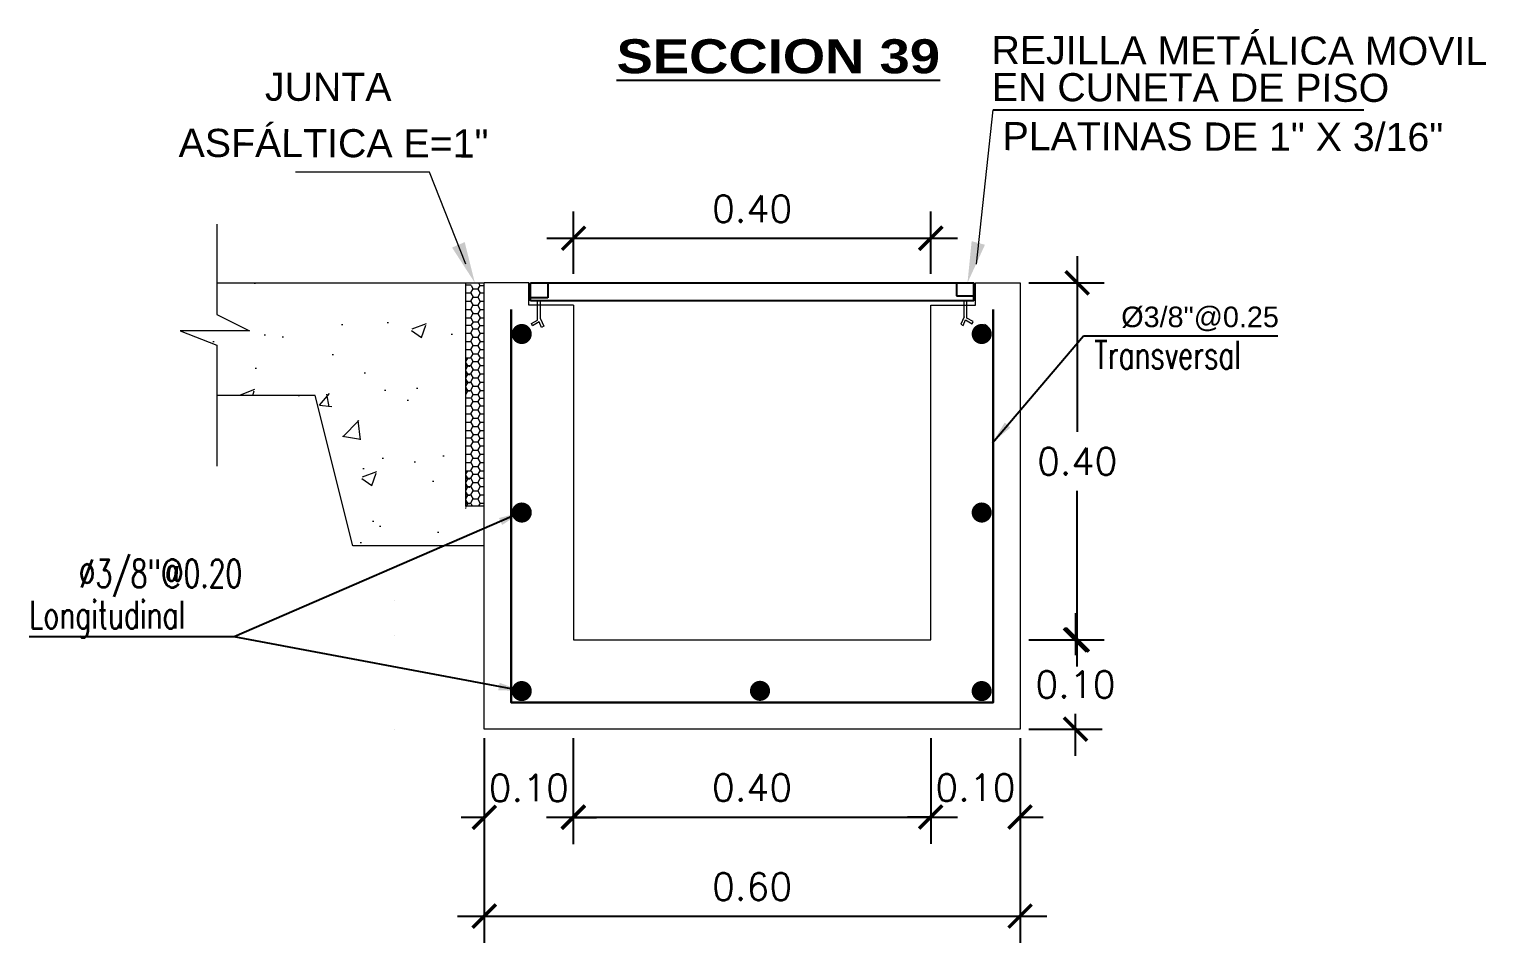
# Model space of a CAD drawing. Header units: millimetres. Extents: x 2085 to 2236, y 1365 to 1444.
# Drawn here: x 2226.162 to 2227.793, y 1427.939 to 1428.963 of the extents above; entities that cross this region are included whole.
import ezdxf

# ---------------------------------------------------------------- set-up
doc = ezdxf.new("R2010")
doc.units = ezdxf.units.MM
doc.linetypes.add('ACAD_ISO02W100', pattern=[15, 12, -3])
doc.linetypes.add('DASHED2', pattern=[0.375, 0.25, -0.125])
for name, color, linetype, lineweight in [('0.2', 32, 'ACAD_ISO02W100', 0), ('cotas', 1, 'Continuous', 15), ('linea fina 01', 189, 'Continuous', 0), ('PROYECCIONES-INT', 1, 'DASHED2', 5), ('TEXTO', 255, 'Continuous', 5)]:
    doc.layers.add(name, color=color, linetype=linetype, lineweight=lineweight)
for name, color, linetype in [('ELEVACION-02', 2, 'Continuous'), ('ELEVACION-03', 3, 'Continuous'), ('TEX', 3, 'Continuous')]:
    doc.layers.add(name, color=color, linetype=linetype)
doc.styles.add('COTAS', font='arial.ttf')
doc.styles.add('MtXpl_Arial_Black', font='')
doc.styles.add('ROMANS', font='romans.shx', dxfattribs={"width": 0.7})
doc.styles.add('ROMANS-DIM', font='romans.shx')
doc.styles.add('VANO', font='swissl.ttf', dxfattribs={"height": 0.2})
doc.styles.get('MtXpl_Arial_Black').set_extended_font_data('Arial Black')
doc.dimstyles.new('1-25V', dxfattribs={"dimscale": 0.2, "dimtxt": 0.18, "dimasz": 0.13, "dimexe": 0.18, "dimexo": 0.15, "dimgap": 0.1, "dimtad": 0, "dimtih": 1, "dimtoh": 1, "dimzin": 0, "dimdsep": 46, "dimtxsty": 'COTAS', "dimcen": 0.09, "dimadec": 0, "dimazin": 0, "dimtfac": 1, "dimtmove": 2, "dimatfit": 3, "dimfxl": 1, "dimtolj": 1, "dimtzin": 0, "dimarcsym": 0})
doc.dimstyles.new('20_METRIC  ARCHITECTURAL', dxfattribs={"dimscale": 0.2, "dimtxt": 0.03, "dimasz": 0.13, "dimexe": 0.15, "dimexo": 0.05, "dimgap": 0.09, "dimtad": 1, "dimtih": 1, "dimtoh": 1, "dimzin": 0, "dimdsep": 46, "dimtxsty": 'ROMANS-DIM', "dimblk": 'ARCHTICK', "dimcen": 2, "dimdle": 0.15, "dimclrd": 9, "dimclre": 9, "dimadec": 0, "dimazin": 0, "dimtfac": 1, "dimtix": 1, "dimtofl": 0, "dimtmove": 0, "dimatfit": 3, "dimfxl": 1, "dimfrac": 2, "dimtolj": 1, "dimtzin": 0, "dimarcsym": 0})

# ---------------------------------------------------------------- blocks, each defined once
blk = doc.blocks.new('TEXTO 2')
at = {"color": 172}
blk.add_line((0.0287838205695152, 0.1938861408981864), (0.4438699121917651, 0.1938861408981864), dxfattribs=at)
at = {"layer": 'linea fina 01', "ltscale": 0.1}
blk.add_line((0.0100357992129006, 0.0209258095888174), (0.0287838205695152, 0.1938861408981864), dxfattribs=at)
blk.add_solid([(0.0195963540266265, 0.042733964939538), (0, 0), (0.0046774273420912, 0.0467795951676817)], dxfattribs=at)
at = {"layer": '0.2', "color": 251, "true_color": 0x636466, "style": 'VANO'}
for s, height, oblique, p in [('REJILLA METÁLICA MOVIL', 0.0315000000000068, 359.9999999999987, (0.0269306113187824, 0.245234887455851, 3120.62335572888)), ('EN CUNETA DE PISO', 0.0314999999999926, 359.9999999999988, (0.0272835928481072, 0.2037045639008284, 3120.62335572888)), ('PLATINAS DE 1" X 3/16"', 0.0315000000000068, 359.9999999999987, (0.0392951703186739, 0.1487344107523114, -5186.962977339905))]:
    blk.add_text(s, height=height, rotation=359.8799999999986, dxfattribs=dict(at, oblique=oblique)).set_placement(p)
blk = doc.blocks.new('_ArchTick')
at = {"color": 0, "linetype": 'ByBlock', "const_width": 0.15}
blk.add_lwpolyline([(-0.5, -0.5), (0.5, 0.5)], dxfattribs=at)
blk = doc.blocks.new('*D900')
at = {"color": 9, "lineweight": -2, "transparency": 16777216}
for p, q in [((2226.771677793349, 1428.688277040859), (2226.771677793349, 1428.758332837139)), ((2227.171677657457, 1428.688277038996), (2227.171677657457, 1428.758332837139)), ((2226.741677793349, 1428.728332837139), (2227.201677657458, 1428.728332837139))]:
    blk.add_line(p, q, dxfattribs=at)
at = {"layer": 'Defpoints', "color": 0, "transparency": 16777216}
for p in [(2227.171677657457, 1428.728332837139), (2226.771677793349, 1428.678277040859), (2227.171677657457, 1428.678277038996)]:
    blk.add_point(p, dxfattribs=at)
at = {"color": 9, "lineweight": -2, "transparency": 16777216, "xscale": 0.026, "yscale": 0.026, "zscale": 0.026, "rotation": 180}
blk.add_blockref('_ArchTick', (2226.771677793349, 1428.728332837139), dxfattribs=at)
at = {"color": 9, "lineweight": -2, "transparency": 16777216, "xscale": 0.026, "yscale": 0.026, "zscale": 0.026}
blk.add_blockref('_ArchTick', (2227.171677657457, 1428.728332837139), dxfattribs=at)
at = {"color": 0, "lineweight": 0, "transparency": 16777216, "insert": (2226.971677725404, 1428.761332837139), "char_height": 0.03, "attachment_point": 5, "style": 'ROMANS-DIM'}
blk.add_mtext('\\A1;0.40', dxfattribs=at)
blk = doc.blocks.new('rejilla de metal')
at = {"layer": 'ELEVACION-02', "color": 1}
for p, q in [((-0.2483340054168366, 0), (-0.2483340054168366, 0.0199046693742275)), ((0.2483340053586289, 0.0053772088140249), (0.2483340053586289, 0.0199046693742275))]:
    blk.add_line(p, q, dxfattribs=at)
at = {"layer": 'ELEVACION-03', "color": 1}
for p, q in [((-0.2483340054168366, 0.0199046693742275), (0.2483340053586289, 0.0199046675115824)), ((-0.2289253172348253, 0.0199046693742275), (-0.2289253172348253, 0.0031007956713438)), ((0.2289253170602024, 0.0199046693742275), (0.2289253170602024, 0.0053772088140249)), ((-0.2289253172348253, 0.0031007956713438), (-0.2483340054168366, 0.0031007956713438)), ((0.2483340054168366, 0), (-0.2483340054168366, 0)), ((0.2289253170602024, 0.0053772088140249), (0.2483340052422136, 0.0053772088140249)), ((0.2483340054168366, 0), (0.2483340054168366, 0.0053772088140249))]:
    blk.add_line(p, q, dxfattribs=at)
at = {"layer": 'PROYECCIONES-INT', "ltscale": 0.3}
for p, q in [((-0.2402679325896315, -0.0218845326453447), (-0.2402679325896315, 0)), ((-0.2402679325896315, -0.0218845326453447), (-0.2402679325896315, 0)), ((-0.2371671129949391, -0.0203853230923414), (-0.2371671129949391, 0)), ((-0.2371671129949391, -0.0203853230923414), (-0.2371671129949391, 0)), ((0.2373829224379733, -0.0181089099496603), (0.2373829224379733, 0)), ((0.2373829224379733, -0.0181089099496603), (0.2373829224379733, 0)), ((0.2404837419162504, -0.0196081195026636), (0.2404837419162504, 0))]:
    blk.add_line(p, q, dxfattribs=at)
at = {"layer": 'PROYECCIONES-INT'}
for p, q in [((-0.2472569122328423, -0.0256648454815149), (-0.2402679325896315, -0.0218845326453447)), ((-0.2472569122328423, -0.0256648454815149), (-0.2402679325896315, -0.0218845326453447)), ((-0.2461303246673196, -0.0282514002174139), (-0.2472569122328423, -0.0256648454815149)), ((-0.2461303246673196, -0.0282514002174139), (-0.2472569122328423, -0.0256648454815149)), ((-0.2386417706729844, -0.0237415432929993), (-0.2461303246673196, -0.0282514002174139)), ((-0.2386417706729844, -0.0237415432929993), (-0.2461303246673196, -0.0282514002174139)), ((-0.2359909634687938, -0.0301083792001009), (-0.2386417706729844, -0.0237415432929993)), ((-0.2359909634687938, -0.0301083792001009), (-0.2386417706729844, -0.0237415432929993)), ((-0.2371671129949391, -0.0203853230923414), (-0.2334064100286923, -0.0286493189632893)), ((-0.2334064100286923, -0.0286493189632893), (-0.2359909634687938, -0.0301083792001009)), ((-0.2334064100286923, -0.0286493189632893), (-0.2359909634687938, -0.0301083792001009)), ((0.2373829224379733, -0.0181089099496603), (0.2336222193553112, -0.0263729058206082)), ((0.2336222193553112, -0.0263729058206082), (0.236206772911828, -0.0278319660574198)), ((0.236206772911828, -0.0278319660574198), (0.2388575799996033, -0.0214651320129633)), ((0.2388575799996033, -0.0214651320129633), (0.2463461341103539, -0.0259749870747328)), ((0.2474727215594612, -0.0233884323388338), (0.2404837419162504, -0.0196081195026636)), ((0.2474727215594612, -0.0233884323388338), (0.2404837419162504, -0.0196081195026636)), ((0.2463461341103539, -0.0259749870747328), (0.2474727215594612, -0.0233884323388338)), ((0.2463461341103539, -0.0259749870747328), (0.2474727215594612, -0.0233884323388338))]:
    blk.add_line(p, q, dxfattribs=at)
blk = doc.blocks.new('*D901')
at = {"color": 9, "lineweight": -2, "transparency": 16777216}
for p, q in [((2226.671677793256, 1428.168388050784), (2226.671677793256, 1427.938960803961)), ((2227.271677793291, 1428.168388050784), (2227.271677793291, 1427.938960803961)), ((2226.641677793256, 1427.96896080396), (2227.301677793291, 1427.96896080396))]:
    blk.add_line(p, q, dxfattribs=at)
at = {"layer": 'Defpoints', "color": 0, "transparency": 16777216}
for p in [(2226.671677793256, 1428.178388050785, 5186.962977339907), (2227.271677793291, 1428.178388050785, 5186.962977339907), (2227.271677793291, 1427.96896080396)]:
    blk.add_point(p, dxfattribs=at)
at = {"color": 9, "lineweight": -2, "transparency": 16777216, "xscale": 0.026, "yscale": 0.026, "zscale": 0.026, "rotation": 180}
blk.add_blockref('_ArchTick', (2226.671677793256, 1427.96896080396), dxfattribs=at)
at = {"color": 9, "lineweight": -2, "transparency": 16777216, "xscale": 0.026, "yscale": 0.026, "zscale": 0.026}
blk.add_blockref('_ArchTick', (2227.271677793291, 1427.96896080396), dxfattribs=at)
at = {"color": 0, "lineweight": 0, "transparency": 16777216, "insert": (2226.971677793303, 1428.001960803961), "char_height": 0.03, "attachment_point": 5, "style": 'ROMANS-DIM'}
blk.add_mtext('\\A1;0.60', dxfattribs=at)
blk = doc.blocks.new('*D902')
at = {"color": 9, "lineweight": -2, "transparency": 16777216}
for p, q in [((2227.335724714674, 1428.70838805451), (2227.335724714674, 1428.511388053393)), ((2227.281677793292, 1428.67838805451), (2227.365724714674, 1428.67838805451)), ((2227.335724714674, 1428.24838795728), (2227.335724714674, 1428.445388053393)), ((2227.281677793292, 1428.27838795728), (2227.365724714674, 1428.27838795728))]:
    blk.add_line(p, q, dxfattribs=at)
at = {"layer": 'Defpoints', "color": 0, "transparency": 16777216}
for p in [(2227.271677793292, 1428.67838805451, 5186.962977339907), (2227.271677793292, 1428.27838795728, 5186.962977339907), (2227.335724714674, 1428.27838795728)]:
    blk.add_point(p, dxfattribs=at)
at = {"color": 9, "lineweight": -2, "transparency": 16777216, "xscale": 0.026, "yscale": 0.026, "zscale": 0.026}
for p, rotation in [((2227.335724714674, 1428.67838805451), 90), ((2227.335724714674, 1428.27838795728), 270)]:
    blk.add_blockref('_ArchTick', p, dxfattribs=dict(at, rotation=rotation))
at = {"color": 0, "lineweight": 0, "transparency": 16777216, "insert": (2227.335724714674, 1428.478388053392), "char_height": 0.03, "attachment_point": 5, "style": 'ROMANS-DIM'}
blk.add_mtext('\\A1;0.40', dxfattribs=at)
blk = doc.blocks.new('*D903')
at = {"color": 9, "lineweight": -2, "transparency": 16777216}
for p, q in [((2227.333734310345, 1428.308387961005), (2227.333734310345, 1428.26138805153)), ((2227.281677793292, 1428.278387961005), (2227.363734310345, 1428.278387961005)), ((2227.333734310345, 1428.148388050785), (2227.333734310345, 1428.195388051531)), ((2227.281677793292, 1428.178388050785), (2227.363734310345, 1428.178388050785))]:
    blk.add_line(p, q, dxfattribs=at)
at = {"layer": 'Defpoints', "color": 0, "transparency": 16777216}
for p in [(2227.271677793292, 1428.278387961005), (2227.271677793292, 1428.178388050785), (2227.333734310345, 1428.178388050785)]:
    blk.add_point(p, dxfattribs=at)
at = {"color": 9, "lineweight": -2, "transparency": 16777216, "xscale": 0.026, "yscale": 0.026, "zscale": 0.026}
for p, rotation in [((2227.333734310345, 1428.278387961005), 90), ((2227.333734310345, 1428.178388050785), 270)]:
    blk.add_blockref('_ArchTick', p, dxfattribs=dict(at, rotation=rotation))
at = {"color": 0, "lineweight": 0, "transparency": 16777216, "insert": (2227.333734310345, 1428.22838805153), "char_height": 0.03, "attachment_point": 5, "style": 'ROMANS-DIM'}
blk.add_mtext('\\A1;0.10', dxfattribs=at)
blk = doc.blocks.new('*D904')
at = {"color": 9, "lineweight": -2, "transparency": 16777216}
for p, q in [((2226.671677793256, 1428.168388052647), (2226.671677793256, 1428.049537493204)), ((2226.771398172594, 1428.168388052647), (2226.771398172594, 1428.049537493204)), ((2226.671677793256, 1428.079537493204), (2226.645677793257, 1428.079537493204)), ((2226.771398172594, 1428.079537493204), (2226.797398172594, 1428.079537493204))]:
    blk.add_line(p, q, dxfattribs=at)
at = {"layer": 'Defpoints', "color": 0, "transparency": 16777216}
for p in [(2226.671677793256, 1428.178388052647, 5186.962977339907), (2226.771398172594, 1428.178388052647, 5186.962977339907), (2226.771398172594, 1428.079537493204)]:
    blk.add_point(p, dxfattribs=at)
at = {"color": 9, "lineweight": -2, "transparency": 16777216, "xscale": 0.026, "yscale": 0.026, "zscale": 0.026}
blk.add_blockref('_ArchTick', (2226.671677793256, 1428.079537493204), dxfattribs=at)
at = {"color": 9, "lineweight": -2, "transparency": 16777216, "xscale": 0.026, "yscale": 0.026, "zscale": 0.026, "rotation": 180}
blk.add_blockref('_ArchTick', (2226.771398172594, 1428.079537493204), dxfattribs=at)
at = {"color": 0, "lineweight": 0, "transparency": 16777216, "insert": (2226.721537982925, 1428.112537493204), "char_height": 0.03, "attachment_point": 5, "style": 'ROMANS-DIM'}
blk.add_mtext('\\A1;0.10', dxfattribs=at)
blk = doc.blocks.new('*D905')
at = {"color": 9, "lineweight": -2, "transparency": 16777216}
for p, q in [((2226.771398172594, 1428.168388050784), (2226.771398172594, 1428.049958953922)), ((2227.171677793256, 1428.168388050784), (2227.171677793256, 1428.049958953922)), ((2226.741398172594, 1428.079958953922), (2227.201677793257, 1428.079958953922))]:
    blk.add_line(p, q, dxfattribs=at)
at = {"layer": 'Defpoints', "color": 0, "transparency": 16777216}
for p in [(2226.771398172594, 1428.178388050785, 10373.92595467981), (2227.171677793256, 1428.178388050785, 5186.962977339907), (2227.171677793256, 1428.079958953922)]:
    blk.add_point(p, dxfattribs=at)
at = {"color": 9, "lineweight": -2, "transparency": 16777216, "xscale": 0.026, "yscale": 0.026, "zscale": 0.026, "rotation": 180}
blk.add_blockref('_ArchTick', (2226.771398172594, 1428.079958953922), dxfattribs=at)
at = {"color": 9, "lineweight": -2, "transparency": 16777216, "xscale": 0.026, "yscale": 0.026, "zscale": 0.026}
blk.add_blockref('_ArchTick', (2227.171677793256, 1428.079958953922), dxfattribs=at)
at = {"color": 0, "lineweight": 0, "transparency": 16777216, "insert": (2226.971537982925, 1428.112958953922), "char_height": 0.03, "attachment_point": 5, "style": 'ROMANS-DIM'}
blk.add_mtext('\\A1;0.40', dxfattribs=at)
blk = doc.blocks.new('*D906')
at = {"color": 9, "lineweight": -2, "transparency": 16777216}
for p, q in [((2227.171677793256, 1428.168388050784), (2227.171677793256, 1428.049958953922)), ((2227.271677793291, 1428.168388050784), (2227.271677793291, 1428.049958953922)), ((2227.171677793256, 1428.079958953922), (2227.145677793256, 1428.079958953922)), ((2227.271677793291, 1428.079958953922), (2227.297677793291, 1428.079958953922))]:
    blk.add_line(p, q, dxfattribs=at)
at = {"layer": 'Defpoints', "color": 0, "transparency": 16777216}
for p in [(2227.171677793256, 1428.178388050785, 5186.962977339906), (2227.271677793291, 1428.178388050785, 5186.962977339906), (2227.271677793291, 1428.079958953922)]:
    blk.add_point(p, dxfattribs=at)
at = {"color": 9, "lineweight": -2, "transparency": 16777216, "xscale": 0.026, "yscale": 0.026, "zscale": 0.026}
blk.add_blockref('_ArchTick', (2227.171677793256, 1428.079958953922), dxfattribs=at)
at = {"color": 9, "lineweight": -2, "transparency": 16777216, "xscale": 0.026, "yscale": 0.026, "zscale": 0.026, "rotation": 180}
blk.add_blockref('_ArchTick', (2227.271677793291, 1428.079958953922), dxfattribs=at)
at = {"color": 0, "lineweight": 0, "transparency": 16777216, "insert": (2227.221677793274, 1428.112958953922), "char_height": 0.03, "attachment_point": 5, "style": 'ROMANS-DIM'}
blk.add_mtext('\\A1;0.10', dxfattribs=at)
blk = doc.blocks.new('TEXTO 1')
at = {"layer": 'linea fina 01', "ltscale": 0.1}
for p, q in [((-0.0508167723950521, 0.1241394892707319), (-0.2010398150864177, 0.1241394892707319)), ((-0.0100357992129006, 0.0209258095888174), (-0.0508167723950521, 0.1241394892707319))]:
    blk.add_line(p, q, dxfattribs=at)
blk.add_solid([(-0.02553807579244, 0.0394717055042122), (0, 0), (-0.0113560050455419, 0.0456207189772329)], dxfattribs=at)
at = {"layer": '0.2', "color": 251, "true_color": 0x636466, "style": 'VANO', "oblique": 359.9999999999988}
for s, p in [('JUNTA', (-0.235123199257103, 0.2039847484927009, -5186.962977339907)), ('ASFÁLTICA E=1"', (-0.331776078852684, 0.1410587300779298, -5186.962977339907))]:
    blk.add_text(s, height=0.0314999999999926, rotation=359.8799999999986, dxfattribs=at).set_placement(p)
blk = doc.blocks.new('junta asfaltica')
at = {"lineweight": 0}
h = blk.add_hatch(dxfattribs=at)
h.set_pattern_fill('AR-CONC', scale=0.01, style=0)
h.set_pattern_definition([(50, (-0.1189008341857516, -0.0700673807971271), (0.1639662020964036, -0.0143451769850128), [0.017145, -0.188595]), (355, (-0.1189008341857516, -0.0700673807971271), (-0.0317190792824724, 0.1719511607151316), [0.013716, -0.150876525753]), (100.4514446999999, (-0.1052370278862327, -0.0712628090009275), (0.1322471223813179, 0.1576059767209756), [0.01457100792, -0.1602812201399999]), (46.1842, (-0.1189008341857516, -0.0243473808466206), (0.2439711368029169, -0.0378380951394544), [0.0257175, -0.2828925]), (96.6355576099999, (-0.0985699241846305, -0.0275005307792071), (0.2136637206463527, 0.2226835121379494), [0.021856520826, -0.240422047344]), (351.18415117, (-0.1189008341857516, -0.0243473808466206), (0.2136637206584793, 0.2226835121269794), [0.020573970363, -0.226313758728]), (21, (-0.0960408341843504, -0.0357773808761977), (0.1364529521422192, -0.0920386783683789), [0.017145, -0.188595]), (326, (-0.0960408341843504, -0.0357773808761977), (0.0556218255128824, 0.1657691695100873), [0.013716, -0.150876]), (71.45144499999999, (-0.0846697548481643, -0.0434472707099758), (0.1920747773508445, 0.0737304919973147), [0.01457100792, -0.16028094384]), (37.5, (-0.1189008341857516, -0.0700673807971271), (0.0027797429255326, 0.0760995349858378), [0, -0.1490472, 0, -0.153162, 0, -0.1514475]), (7.499999999999999, (-0.1189008341857516, -0.0700673807971271), (0.0601376962592752, 0.0901625173363076), [0, -0.0873252, 0, -0.1456182, 0, -0.0577215]), (327.5, (-0.1698786341848972, -0.0700673807971271), (0.1220315356501842, -0.0051558695934061), [0, -0.05715, 0, -0.178308, 0, -0.236601]), (317.5, (-0.1927386341862984, -0.0700673807971271), (0.1333162632474163, 0.0228838419299997), [0, -0.074295, 0, -0.1184148, 0, -0.168021])])
h.paths.add_polyline_path([(-0.0210516101701615, 2.68221356e-08), (-0.2996047820056447, 2.68221356e-08), (-0.2996047820056447, -0.0354425396023999), (-0.2629513452084211, -0.0536842927335783), (-0.3405718617955244, -0.0536842927335783), (-0.2996047820056447, -0.0698087543248676), (-0.2996047820056447, -0.1263088059424717), (-0.1894634049244814, -0.1263088059424717), (-0.1473604562202126, -0.2947206035255476), (-0.0210516101701615, -0.2947206075489248)])
h = blk.add_hatch(dxfattribs=at)
h.set_pattern_fill('HONEY', scale=0.0187124216457653, angle=180, style=0)
h.set_pattern_definition([(360, (-1344.435306308298, 712.0165321929755), (0.0080206117279161, -0.0046307012336861), [0.0053470744852774, -0.0106941489705549]), (240, (-1344.435306308298, 712.0165321929755), (-0.0080206107696662, -0.0046307028934237), [0.0053470744852774, -0.0106941489705549]), (300, (-1344.435306308298, 712.0165321929755), (9.5825e-10, -0.0092614041271098), [-0.0106941489705548, 0.0053470744852774])])
h.paths.add_polyline_path([(-0.0210514743416752, -0.0843195278941949), (-0.0210514743416752, -0.1264220193027086), (-0.0160414602769379, -0.1264220193027086), (-0.0160414602769379, -0.0843195278941949)])
h = blk.add_hatch(dxfattribs=at)
h.set_pattern_fill('HONEY', scale=0.0187124216457653, angle=180, style=0)
h.set_pattern_definition([(360, (-1344.435306308298, 711.8902233816681), (0.0080206117279161, -0.0046307012336861), [0.0053470744852774, -0.0106941489705549]), (240, (-1344.435306308298, 711.8902233816681), (-0.0080206107696662, -0.0046307028934237), [0.0053470744852774, -0.0106941489705549]), (300, (-1344.435306308298, 711.8902233816681), (9.5825e-10, -0.0092614041271098), [-0.0106941489705548, 0.0053470744852774])])
h.paths.add_polyline_path([(-0.0210514743416752, -0.2106283378600438), (-0.0210514743416752, -0.2527308292685575), (-0.0160414602769379, -0.2527308292685575), (-0.0160414602769379, -0.2106283378600438)])
at = {"color": 7, "linetype": 'ByBlock', "lineweight": 0}
for p, q in [((-0.2996047820056447, 0.0657418549060367), (-0.2996047820056447, -0.0354425369203)), ((-0.2996047820056447, -0.0354425369203), (-0.2629513452084211, -0.0536842887102012)), ((-0.2629513452084211, -0.0536842887102012), (-0.3405718617955244, -0.0536842887102012)), ((-0.3405718617955244, -0.0536842887102012), (-0.2996047820056447, -0.0698087529838176)), ((-0.2996047820056447, -0.0698087529838176), (-0.2996047820056447, -0.2053593622147218))]:
    blk.add_line(p, q, dxfattribs=at)
at = {"color": 7, "lineweight": 0}
for p, q in [((-0.2996047820056447, 2.81631856e-08), (-0.0210516101701615, 2.81631856e-08)), ((-0.0210514743416752, 0), (0, 0)), ((-0.0210514743416752, 0), (-0.0210514743416752, -0.25)), ((-0.0066348896848467, 0), (-0.0049328113927913, -0.0029480829834938)), ((-1.357866495e-07, -0.2947206048668249), (-1.357866495e-07, 0)), ((-0.0210515703142846, -0.010682698041137), (-0.0205355835823866, -0.0115764141082764)), ((-0.020682943747488, -0.0112982127070609), (-0.0210515702724479, -0.0119366937874475)), ((-0.0148197005551083, -0.0027724613248665), (-0.0210514743416752, -0.0027724613248665)), ((-0.0203683337476832, -0.0113096965849309), (-0.0150212592793651, -0.0113096965849309)), ((-0.0126623334804208, -0.0066675102709723), (-0.0153358707461848, -0.0112982113657836)), ((-0.0126623334804208, -0.0159289138018721), (-0.0153358707461848, -0.0205596148966834)), ((-0.0151885115028563, -0.0115764141082764), (-0.0125149742584654, -0.0162071165441375)), ((-0.0148361946316982, -0.0029252399504003), (-0.0125149739019435, -0.0069457130134651)), ((-0.0123477220349742, -0.0066789941488423), (-0.0070006475457376, -0.0066789941488423)), ((-0.0123477220349742, -0.0159403976797421), (-0.0070006475457376, -0.0159403976797421)), ((-0.0051546604418036, -0.0029252412914502), (-0.0073152590334757, -0.0066675075888725)), ((-0.0046417228782047, -0.0112982100247336), (-0.0073152601439688, -0.0159289124608222)), ((-0.0071679010893604, -0.0069457116721878), (-0.0044943638449695, -0.0115764141082764)), ((-0.0071678994549984, -0.0162071192264648), (-0.004494362168316, -0.0208378189802261)), ((-0.0051235891251054, -0.0029047425091449), (2.09184e-11, -0.0029047425091449)), ((-0.0043271103013467, -0.0113096965849309), (-9.55119503e-08, -0.0113096965849309)), ((-0.0210515699372991, -0.0199441029130867), (-0.0205355831840279, -0.0208378162978988)), ((-0.0206829452140482, -0.0205596175790106), (-0.0210515706708066, -0.0211980946362473)), ((-0.0210515702724479, -0.0292055037616592), (-0.0205355819684883, -0.0300992225108985)), ((-0.0206829452140482, -0.0298210197686331), (-0.0210515703774945, -0.0304594981669197)), ((-0.0203683337476832, -0.0205710987745533), (-0.0150212592793651, -0.0205710987745533)), ((-0.0203683337476832, -0.0298325009644032), (-0.0150212592793651, -0.0298325009644032)), ((-0.012662334612287, -0.0251903173327719), (-0.0153358718775962, -0.0298210184275831)), ((-0.0151885091140685, -0.0208378176391761), (-0.0125149718487592, -0.0254685200750373)), ((-0.0151885087157098, -0.0300992225108985), (-0.0125149714504005, -0.0347299236059371)), ((-0.0123477220349742, -0.0252017985283146), (-0.0070006475457376, -0.0252017985283146)), ((-0.0046417231928899, -0.0205596135556334), (-0.0073152604372808, -0.0251903146504446)), ((-0.0046417253929576, -0.0298210197686331), (-0.0073152626373485, -0.0344517222047216)), ((-0.0071678997692288, -0.0254685200750373), (-0.0044943625248379, -0.0300992225108985)), ((-0.0043271103013467, -0.0205710987745533), (-9.55119503e-08, -0.0205710987745533)), ((-0.0043271103013467, -0.0298325009644032), (-9.55537871e-08, -0.0298325009644032)), ((-0.0210515698745439, -0.038466907292559), (-0.0205355807952401, -0.0393606260417983)), ((-0.0206829463459144, -0.0390824232995328), (-0.0210515704193313, -0.0397208990157196)), ((-0.0149139519339769, -0.0477837949990772), (-0.0206632865078973, -0.0477837949990772)), ((-0.0203683337476832, -0.0390939018129757), (-0.0150212592793651, -0.0390939018129757)), ((-0.012662334905599, -0.0344517195223944), (-0.0153358721709083, -0.0390824219584829)), ((-0.0151885074797065, -0.0393606260417983), (-0.0125149702348608, -0.0439913284778868)), ((-0.0125149702348608, -0.0439913284778868), (-0.014899782829616, -0.0475884993372802)), ((-0.0148361946316982, -0.0479646563528604), (-0.0125149739019435, -0.0519851307569752)), ((-0.0123477220349742, -0.0344632034002643), (-0.0070006475457376, -0.0344632034002643)), ((-0.0123477220349742, -0.0437246042490642), (-0.0070006475457376, -0.0437246042490642)), ((-0.0046417257703979, -0.0390824232995328), (-0.0073152630357072, -0.043713125735394)), ((-0.0051546604418036, -0.0479646590351877), (-0.0073152590334757, -0.0517069253326099)), ((-0.007167897380441, -0.034729924946987), (-0.004494360114677, -0.0393606260417983)), ((-0.0069412944512806, -0.0439446634054548), (-0.0051814038679368, -0.0474320340156282)), ((-0.0052986274031355, -0.0476877263188271), (2.09184e-11, -0.0476877263188271)), ((-0.0043271103013467, -0.0390939018129757), (-9.55537871e-08, -0.0390939018129757)), ((-0.0210515703142846, -0.0557221157848744), (-0.0205355839802906, -0.0566158291696866)), ((-0.020682943747488, -0.056337630450571), (-0.0210515702724479, -0.056976108849085)), ((-0.0210515699372991, -0.0649835179744969), (-0.0205355831840279, -0.0658772340416363)), ((-0.0203683337476832, -0.056349112987391), (-0.0150212592793651, -0.056349112987391)), ((-0.0126623331034352, -0.0517069253326099), (-0.0153358703478261, -0.0563376264274211)), ((-0.0126623334804208, -0.0609683302043322), (-0.0153358707461848, -0.0655990312993708)), ((-0.0151885111258707, -0.0566158305107365), (-0.0125149738601067, -0.061246532946825)), ((-0.0123477220349742, -0.0517184105515298), (-0.0070006475457376, -0.0517184105515298)), ((-0.0123477220349742, -0.0609798140824296), (-0.0070006475457376, -0.0609798140824296)), ((-0.0046417228782047, -0.0563376264274211), (-0.0073152601439688, -0.0609683275222324)), ((-0.0071679007123748, -0.0519851307569752), (-0.0044943634466108, -0.0566158305107365)), ((-0.0071678994549984, -0.061246534287875), (-0.004494362168316, -0.0658772367239635)), ((-0.0043271103013467, -0.056349112987391), (-9.55119503e-08, -0.056349112987391)), ((-0.0206829448370627, -0.0655990312993708), (-0.0210515706708066, -0.0662375083566076)), ((-0.0210515702724479, -0.0742449201643467), (-0.0205355819684883, -0.075138637572536)), ((-0.0206829452140482, -0.0748604361713206), (-0.0210515695812319, -0.0754989132285573)), ((-0.0203683337476832, -0.0656105138361909), (-0.0150212592793651, -0.0656105138361909)), ((-0.0203683337476832, -0.0748719160258133), (-0.0150212592793651, -0.0748719160258133)), ((-0.012662334612287, -0.0702297323941821), (-0.0153358718775962, -0.0748604348302706)), ((-0.012662334905599, -0.0794911372661318), (-0.0153358721709083, -0.0841218370198931)), ((-0.015188509491054, -0.0658772353826862), (-0.0125149722466631, -0.0705079364777248)), ((-0.0151885087157098, -0.075138637572536), (-0.0125149714504005, -0.0797693400083972)), ((-0.0123477220349742, -0.0702412162720521), (-0.0070006475457376, -0.0702412162720521)), ((-0.0123477220349742, -0.0795026184619019), (-0.0070006475457376, -0.0795026184619019)), ((-0.0046417231928899, -0.0655990299580935), (-0.0073152604372808, -0.0702297310531321)), ((-0.0046417254766311, -0.0748604361713206), (-0.0073152627423951, -0.0794911386071817)), ((-0.0071678993713249, -0.0705079391598247), (-0.0044943621264792, -0.075138638913586)), ((-0.0071678977783449, -0.0797693413494471), (-0.0046064829057286, -0.0842058411240032)), ((-0.0043271103013467, -0.0656105138361909), (-9.55119503e-08, -0.0656105138361909)), ((-0.0043271103013467, -0.0748719160258133), (-9.55537871e-08, -0.0748719160258133)), ((-0.0210515698745439, -0.0835063236952465), (-0.0206477031460963, -0.0842058411240032)), ((-0.0210515696230687, -0.0920769859849315), (-0.0205355836869785, -0.092970700711021)), ((-0.0206829438311615, -0.0926924993098055), (-0.0210515699791358, -0.0933309790491421)), ((-0.0206829463459144, -0.084121839701993), (-0.0207314448966827, -0.0842058411240032)), ((-0.0203683337476832, -0.0841333195567131), (-0.0150212592793651, -0.0841333195567131)), ((-0.0203683337476832, -0.0927039805053482), (-0.0150212592793651, -0.0927039805053482)), ((-0.0126623335854674, -0.088061795532667), (-0.0153358708507767, -0.0926924979687556)), ((-0.0126623335431759, -0.0973232004046167), (-0.0153358707880216, -0.101953900158378)), ((-0.015188510140888, -0.092970700711021), (-0.0125149728751239, -0.0976014018058322)), ((-0.0148361947362901, -0.0843195265531449), (-0.0125149740069901, -0.0883399996162098)), ((-0.0123477220349742, -0.088073280751587), (-0.0070006475457376, -0.088073280751587)), ((-0.0123477220349742, -0.0973346829414368), (-0.0070006475457376, -0.0973346829414368)), ((-0.0051546604836403, -0.0843195278941949), (-0.0073152590753125, -0.0880617941916171)), ((-0.0046417224803008, -0.0926924966274783), (-0.0073152597456101, -0.0973231963812396)), ((-0.0071679011521155, -0.0883399982749325), (-0.0044943638868062, -0.0929706993699711)), ((-0.0071678995386719, -0.0976014044879321), (-0.0044943622733626, -0.1022321055829707)), ((-0.0043271103013467, -0.0841333195567131), (-9.55537871e-08, -0.0841333195567131)), ((-0.0043271103013467, -0.0927039805053482), (-9.55119503e-08, -0.0927039805053482)), ((-0.0210515699372991, -0.1013383868337314), (-0.0205355831840279, -0.1022321029006434)), ((-0.0206829453190949, -0.101953901499428), (-0.0210515707544801, -0.1025923812389919)), ((-0.0210515695812319, -0.1105997917054537), (-0.0205355820526165, -0.1114935077725931)), ((-0.0206829452772581, -0.1112153063713777), (-0.0210515700209726, -0.1118537820875645)), ((-0.0203683337476832, -0.101965384036248), (-0.0150212592793651, -0.101965384036248)), ((-0.0203683337476832, -0.1112267862260978), (-0.0150212592793651, -0.1112267862260978)), ((-0.0126623342348467, -0.1065846025942392), (-0.0153358714792376, -0.1112153050303277)), ((-0.015188509197742, -0.1022321055829707), (-0.0125149719533511, -0.1068628080188319)), ((-0.0151885087157098, -0.1114935077725931), (-0.0125149714504005, -0.1161242088676317)), ((-0.0123477220349742, -0.1065960851310592), (-0.0070006475457376, -0.1065960851310592)), ((-0.0046417235698755, -0.1019538988173281), (-0.0073152608356395, -0.1065846012531892)), ((-0.0046417250787272, -0.1112153063713777), (-0.0073152623649548, -0.115846006125139)), ((-0.0071678984072605, -0.1068628080188319), (-0.0044943611624149, -0.1114935091138705)), ((-0.0043271103013467, -0.101965384036248), (-9.55119503e-08, -0.101965384036248)), ((-0.0043271103013467, -0.1112267862260978), (-9.55537871e-08, -0.1112267862260978)), ((-0.1894634049244814, -0.1263088032603719), (-0.2996047820056447, -0.1263088032603719)), ((-0.1473604562202126, -0.2947206021844977), (-0.1894634049244814, -0.1263088032603719)), ((-0.0210515698745439, -0.1198611925542536), (-0.0205355807952401, -0.1207549126445428)), ((-0.0206829459475557, -0.1204767085612275), (-0.0210515700209726, -0.121115182936137)), ((-0.0148197005551083, -0.1290812712907154), (-0.0210514743416752, -0.1290812712907154)), ((-0.0203683337476832, -0.1204881884157203), (-0.0150212592793651, -0.1204881884157203)), ((-0.0126623353035029, -0.115846004784089), (-0.015335872569267, -0.1204767072199502)), ((-0.0151885076052167, -0.1207549126445428), (-0.0125149703189891, -0.1253856150806314)), ((-0.0148361946316982, -0.1292340499162492), (-0.0125149739019435, -0.133254524320364)), ((-0.0129228676319144, -0.1255586645006588), (-0.0148348480788627, -0.1288070999084994)), ((-0.0123477220349742, -0.115857488661959), (-0.0070006475457376, -0.115857488661959)), ((-0.0123477220349742, -0.1251188908515814), (-0.0070006475457376, -0.1251188908515814)), ((-0.0073218910883952, -0.1251188908515814), (-0.0049328113927913, -0.1292568942903927)), ((-0.0046417261683018, -0.1204767085612275), (-0.0073152634336111, -0.1251074109970887)), ((-0.0051546604418036, -0.1292340525983491), (-0.0073152590334757, -0.1329763188957713)), ((-0.0071678974850329, -0.1161242115497316), (-0.0044943602197236, -0.1207549139855928)), ((-0.0051235891251054, -0.1292135524749938), (2.09184e-11, -0.1292135524749938)), ((-0.0043271103013467, -0.1204881884157203), (-9.55537871e-08, -0.1204881884157203)), ((-0.0210515703142846, -0.1369915093480358), (-0.0205355835823866, -0.1378852240741253)), ((-0.020682943747488, -0.1376070226729098), (-0.0210515702724479, -0.1382455037532964)), ((-0.0210515699372991, -0.1462529128789356), (-0.0205355831840279, -0.1471466276050251)), ((-0.0203683337476832, -0.1376185065507798), (-0.0150212592793651, -0.1376185065507798)), ((-0.0126623334804208, -0.1329763215778712), (-0.0153358707461848, -0.1376070213316325)), ((-0.0126623334804208, -0.142237723767721), (-0.0153358707461848, -0.1468684262038096)), ((-0.0151885115028563, -0.1378852240741253), (-0.0125149742584654, -0.1425159265099865)), ((-0.0123477220349742, -0.1329878041146912), (-0.0070006475457376, -0.1329878041146912)), ((-0.0123477220349742, -0.1422492089866409), (-0.0070006475457376, -0.1422492089866409)), ((-0.0046417228782047, -0.1376070199905826), (-0.0073152601439688, -0.1422377224266711)), ((-0.0071679010893604, -0.1332545229793141), (-0.0044943638449695, -0.1378852240741253)), ((-0.0071678994549984, -0.1425159291923137), (-0.004494362168316, -0.1471466302871249)), ((-0.0043271103013467, -0.1376185065507798), (-9.55119503e-08, -0.1376185065507798)), ((-0.0206829452140482, -0.1468684275448595), (-0.0210515706708066, -0.1475069046020963)), ((-0.0210515702724479, -0.1555143137275081), (-0.0205355819684883, -0.1564080324767474)), ((-0.0206829452140482, -0.156129829734482), (-0.0210515703774945, -0.156768309474046)), ((-0.0203683337476832, -0.1468799073993523), (-0.0150212592793651, -0.1468799073993523)), ((-0.0203683337476832, -0.1561413109302521), (-0.0150212592793651, -0.1561413109302521)), ((-0.012662334612287, -0.1514991259575709), (-0.0153358718775962, -0.156129828393432)), ((-0.012662334905599, -0.1607605308292932), (-0.0153358721709083, -0.1653912319243318)), ((-0.0151885091140685, -0.147146628946075), (-0.0125149718487592, -0.1517773300408862)), ((-0.0151885087157098, -0.1564080324767474), (-0.0125149714504005, -0.1610387349128359)), ((-0.0123477220349742, -0.1515106098354408), (-0.0070006475457376, -0.1515106098354408)), ((-0.0123477220349742, -0.1607720133661132), (-0.0070006475457376, -0.1607720133661132)), ((-0.0046417231928899, -0.1468684248625323), (-0.0073152604372808, -0.1514991246162936)), ((-0.0046417253929576, -0.156129829734482), (-0.0073152626373485, -0.1607605321705705)), ((-0.0071678997692288, -0.1517773300408862), (-0.0044943625248379, -0.1564080324767474)), ((-0.007167897380441, -0.1610387362538859), (-0.004494360114677, -0.1656694360076472)), ((-0.0043271103013467, -0.1468799073993523), (-9.55119503e-08, -0.1468799073993523)), ((-0.0043271103013467, -0.1561413109302521), (-9.55537871e-08, -0.1561413109302521)), ((-0.0210515698745439, -0.1647757172584079), (-0.0205355807952401, -0.1656694360076472)), ((-0.0206829463459144, -0.1653912332653817), (-0.0210515704193313, -0.1660297089815685)), ((-0.0149139519339769, -0.1740926049649261), (-0.0206632865078973, -0.1740926049649261)), ((-0.0203683337476832, -0.1654027131198745), (-0.0150212592793651, -0.1654027131198745)), ((-0.0126623331034352, -0.1780157352984588), (-0.0153358703478261, -0.18264643773432)), ((-0.0151885074797065, -0.1656694360076472), (-0.0125149702348608, -0.1703001384437357)), ((-0.0125149702348608, -0.1703001384437357), (-0.014899782829616, -0.1738973093031291)), ((-0.0148361946316982, -0.1742734676599866), (-0.0125149739019435, -0.1782939407228241)), ((-0.0123477220349742, -0.1700334142149131), (-0.0070006475457376, -0.1700334142149131)), ((-0.0123477220349742, -0.1780272218584287), (-0.0070006475457376, -0.1780272218584287)), ((-0.0046417257703979, -0.1653912332653817), (-0.0073152630357072, -0.1700219357012429)), ((-0.0051546604418036, -0.1742734690010366), (-0.0073152590334757, -0.1780157352984588)), ((-0.0071679007123748, -0.1782939407228241), (-0.0044943634466108, -0.1829246418178627)), ((-0.0069412944512806, -0.1702534747123536), (-0.0051814038679368, -0.1737408453225271)), ((-0.0052986274031355, -0.173996536284676), (2.09184e-11, -0.173996536284676)), ((-0.0043271103013467, -0.1654027131198745), (-9.55537871e-08, -0.1654027131198745)), ((-0.0210515703142846, -0.1820309257507233), (-0.0205355839802906, -0.1829246404765854)), ((-0.020682943747488, -0.1826464404164198), (-0.0210515702724479, -0.1832849188149339)), ((-0.0210515699372991, -0.1912923279403458), (-0.0205355831840279, -0.1921860440074852)), ((-0.0206829448370627, -0.1919078412652197), (-0.0210515706708066, -0.1925463196635064)), ((-0.0203683337476832, -0.1826579229532399), (-0.0150212592793651, -0.1826579229532399)), ((-0.0203683337476832, -0.1919193238020398), (-0.0150212592793651, -0.1919193238020398)), ((-0.0126623334804208, -0.1872771388291312), (-0.0153358707461848, -0.1919078412652197)), ((-0.0151885111258707, -0.1829246418178627), (-0.0125149738601067, -0.1875553429126739)), ((-0.015188509491054, -0.1921860453485351), (-0.0125149722466631, -0.1968167477846236)), ((-0.0123477220349742, -0.1872886240482785), (-0.0070006475457376, -0.1872886240482785)), ((-0.0046417228782047, -0.18264643773432), (-0.0073152601439688, -0.1872771374880813)), ((-0.0046417231928899, -0.1919078399239424), (-0.0073152604372808, -0.196538542360031)), ((-0.0071678994549984, -0.1875553442537239), (-0.004494362168316, -0.1921860466898124)), ((-0.0043271103013467, -0.1826579229532399), (-9.55119503e-08, -0.1826579229532399)), ((-0.0043271103013467, -0.1919193238020398), (-9.55119503e-08, -0.1919193238020398)), ((-0.0210515702724479, -0.2005537301301956), (-0.0205355819684883, -0.2014474475383849)), ((-0.0206829452140482, -0.2011692461371695), (-0.0210515695812319, -0.2018077231944062)), ((-0.0210515698745439, -0.2098151336610954), (-0.0206477031460963, -0.2105146510898521)), ((-0.0206829463459144, -0.2104306496678419), (-0.0207314448966827, -0.2105146510898521)), ((-0.0203683337476832, -0.2011807273327122), (-0.0150212592793651, -0.2011807273327122)), ((-0.0203683337476832, -0.210442129522562), (-0.0150212592793651, -0.210442129522562)), ((-0.012662334612287, -0.1965385437010809), (-0.0153358718775962, -0.2011692447961195)), ((-0.012662334905599, -0.2057999458909308), (-0.0153358721709083, -0.2104306483267919)), ((-0.0151885087157098, -0.2014474475383849), (-0.0125149714504005, -0.2060781499742461)), ((-0.0148361947362901, -0.2106283365189938), (-0.0125149740069901, -0.2146488095820587)), ((-0.0123477220349742, -0.196550026237901), (-0.0070006475457376, -0.196550026237901)), ((-0.0123477220349742, -0.2058114284277508), (-0.0070006475457376, -0.2058114284277508)), ((-0.0046417254766311, -0.2011692461371695), (-0.0073152627423951, -0.2057999485730306)), ((-0.0051546604836403, -0.2106283378600438), (-0.0073152590753125, -0.214370604157466)), ((-0.0071678993713249, -0.1968167491256736), (-0.0044943621264792, -0.2014474488794349)), ((-0.0071678977783449, -0.206078151315296), (-0.0046064829057286, -0.2105146510898521)), ((-0.0043271103013467, -0.2011807273327122), (-9.55537871e-08, -0.2011807273327122)), ((-0.0043271103013467, -0.210442129522562), (-9.55537871e-08, -0.210442129522562)), ((-0.0210515696230687, -0.2183857959507804), (-0.0205355836869785, -0.2192795106768699)), ((-0.0206829438311615, -0.2190013092756544), (-0.0210515699791358, -0.219639789014991)), ((-0.0210515699372991, -0.2276471981406303), (-0.0205355831840279, -0.2285409128664924)), ((-0.0206829453190949, -0.2282627128063268), (-0.0210515707544801, -0.2289011898635636)), ((-0.0203683337476832, -0.2190127918124745), (-0.0150212592793651, -0.2190127918124745)), ((-0.0203683337476832, -0.2282741940020969), (-0.0150212592793651, -0.2282741940020969)), ((-0.0126623335854674, -0.2143706054985159), (-0.0153358708507767, -0.2190013079346045)), ((-0.0126623335431759, -0.2236320090294157), (-0.0153358707880216, -0.2282627101242269)), ((-0.015188510140888, -0.2192795106768699), (-0.0125149728751239, -0.2239102131127311)), ((-0.0123477220349742, -0.2143820907174359), (-0.0070006475457376, -0.2143820907174359)), ((-0.0123477220349742, -0.2236434929072857), (-0.0070006475457376, -0.2236434929072857)), ((-0.0046417224803008, -0.2190013065933272), (-0.0073152597456101, -0.2236320076883658)), ((-0.0046417235698755, -0.228262708783177), (-0.0073152608356395, -0.2328934112190382)), ((-0.0071679011521155, -0.2146488068997314), (-0.0044943638868062, -0.21927950933582)), ((-0.0071678995386719, -0.223910214453781), (-0.0044943622733626, -0.2285409168898695)), ((-0.0043271103013467, -0.2190127918124745), (-9.55119503e-08, -0.2190127918124745)), ((-0.0043271103013467, -0.2282741940020969), (-9.55119503e-08, -0.2282741940020969)), ((-0.0210515695812319, -0.2369086016713027), (-0.0205355820526165, -0.2378023177384421)), ((-0.0206829452772581, -0.2375241163372266), (-0.0210515700209726, -0.2381625920534134)), ((-0.0203683337476832, -0.2375355961919467), (-0.0150212592793651, -0.2375355961919467)), ((-0.0126623342348467, -0.2328934125600881), (-0.0153358714792376, -0.2375241149961766)), ((-0.0126623353035029, -0.2421548147499379), (-0.015335872569267, -0.2467855171857991)), ((-0.015188509197742, -0.2285409168898695), (-0.0125149719533511, -0.2331716179846808)), ((-0.0151885087157098, -0.2378023177384421), (-0.0125149714504005, -0.2424330188334807)), ((-0.0123477220349742, -0.2329048964381855), (-0.0070006475457376, -0.2329048964381855)), ((-0.0123477220349742, -0.2421662986278079), (-0.0070006475457376, -0.2421662986278079)), ((-0.0046417250787272, -0.2375241163372266), (-0.0073152623649548, -0.2421548174320378)), ((-0.0071678984072605, -0.2331716179846808), (-0.0044943611624149, -0.2378023190797194)), ((-0.0071678974850329, -0.2424330228566305), (-0.0044943602197236, -0.2470637239514417)), ((-0.0043271103013467, -0.2375355961919467), (-9.55537871e-08, -0.2375355961919467)), ((-0.0210515698745439, -0.2461700025201026), (-0.0205355807952401, -0.2470637226103918)), ((-0.0206829459475557, -0.2467855185270764), (-0.0210515700209726, -0.2474239942430358)), ((-0.0210514743416752, -0.25), (-1.357866495e-07, -0.25)), ((-0.0203683337476832, -0.2467969983815692), (-0.0150212592793651, -0.2467969983815692)), ((-0.0151885076052167, -0.2470637226103918), (-0.0134932470714375, -0.25)), ((-0.0046417261683018, -0.2467855185270764), (-0.0064976078897416, -0.25)), ((-0.0043271103013467, -0.2467969983815692), (-9.55537871e-08, -0.2467969983815692)), ((-1.357866495e-07, -0.2947206048668249), (-0.1473604562202126, -0.2947206021844977))]:
    blk.add_line(p, q, dxfattribs=at)
blk.add_blockref('TEXTO 1', (-0.0105257371706102, 0), dxfattribs=at)
blk = doc.blocks.new('*U651')
at = {"color": 5, "const_width": 0.01125}
blk.add_lwpolyline([(-0.0056249999999984, 0, 1), (0.0056249999999984, 0, 1)], format="xyb", close=True, dxfattribs=at)
blk = doc.blocks.new('*U656')
at = {"layer": 'cotas', "color": 0, "linetype": 'ByBlock', "lineweight": -2}
blk.add_blockref('*U651', (0, 0), dxfattribs=at)
at = {"layer": 'cotas', "color": 0, "linetype": 'ByBlock', "lineweight": -2, "transparency": 16777216}
for p in [(0.2, 0), (0.4, 0)]:
    blk.add_blockref('*U651', p, dxfattribs=at)
blk = doc.blocks.new('*U655')
at = {"color": 5, "const_width": 0.01125}
blk.add_lwpolyline([(-0.0056249999999984, 0, 1), (0.0056249999999984, 0, 1)], format="xyb", close=True, dxfattribs=at)
blk = doc.blocks.new('*U652')
at = {"layer": 'cotas', "color": 0, "linetype": 'ByBlock', "lineweight": -2}
blk.add_blockref('*U655', (0, 0), dxfattribs=at)
blk = doc.blocks.new('*U654')
at = {"color": 5, "const_width": 0.01125}
blk.add_lwpolyline([(-0.0056249999999984, 0, 1), (0.0056249999999984, 0, 1)], format="xyb", close=True, dxfattribs=at)
blk = doc.blocks.new('*U653')
at = {"layer": 'cotas', "color": 0, "linetype": 'ByBlock', "lineweight": -2}
blk.add_blockref('*U654', (0, 0), dxfattribs=at)
at = {"layer": 'cotas', "color": 0, "linetype": 'ByBlock', "lineweight": -2, "transparency": 16777216}
for p in [(0.2, 0), (0.4, 0)]:
    blk.add_blockref('*U654', p, dxfattribs=at)

msp = doc.modelspace()

# ---------------------------------------------------------------- linework, layer by layer
at = {"color": 5, "lineweight": 0}
for p, q in [((2226.721677657446, 1428.678388050784), (2226.671677657458, 1428.678388050784)), ((2226.671677793256, 1428.178388050785), (2226.671677793256, 1428.678388050784)), ((2226.721677657446, 1428.653332837884), (2226.721677657446, 1428.678388050784)), ((2227.221677793303, 1428.653332837884), (2227.221677793303, 1428.678388050784)), ((2227.221677793303, 1428.678388050784), (2227.271677793291, 1428.678388050784)), ((2227.271677793291, 1428.678388050784), (2227.271677793291, 1428.178388050785)), ((2226.771677657493, 1428.653332837884), (2226.721677657446, 1428.653332837884)), ((2226.771677793233, 1428.653332837884), (2226.771677793233, 1428.278388050412)), ((2227.171677793256, 1428.278388050412), (2227.171677657574, 1428.653332839747)), ((2227.171677793256, 1428.653332837884), (2227.221677793303, 1428.653332837884)), ((2226.771677793233, 1428.278388050412), (2227.171677793256, 1428.278388050412)), ((2227.271677793291, 1428.178388050785), (2226.671677793256, 1428.178388050785))]:
    msp.add_line(p, q, dxfattribs=at)
at = {"lineweight": 0}
for p, q in [((2226.571677793221, 1428.322865686406), (2226.57167792902, 1428.322865686406)), ((2226.57167792902, 1428.283667453592), (2226.571677793221, 1428.283667453592))]:
    msp.add_line(p, q, dxfattribs=at)
at = {"color": 172, "lineweight": 0}
msp.add_line((2226.571677793221, 1428.178388050785), (2226.571677793221, 1428.178388050785), dxfattribs=at)
msp.add_line((2226.571677793221, 1428.178388050785), (2226.571677793221, 1428.178388050785), dxfattribs=at)
at = {"color": 6, "lineweight": 30}
msp.add_lwpolyline([(2227.241677793263, 1428.648388051455), (2227.241677793321, 1428.208388051977), (2226.701677793226, 1428.208388051977), (2226.701677793226, 1428.648388051455)], dxfattribs=at)
at = {"layer": 'PROYECCIONES-INT'}
msp.add_line((2227.23184150102, 1428.631978779127), (2227.234426054576, 1428.63051971889), dxfattribs=at)

# ---------------------------------------------------------------- block references
at = {"color": 172, "lineweight": 0}
msp.add_blockref('TEXTO 2', (2227.212770683571, 1428.678277038996), dxfattribs=at)
at = {"color": 84, "lineweight": 0}
msp.add_blockref('junta asfaltica', (2226.671677793256, 1428.678388050784), dxfattribs=at)
at = {"color": 5, "lineweight": 0}
msp.add_blockref('rejilla de metal', (2226.971716931435, 1428.658372371485), dxfattribs=at)
at = {"layer": 'cotas'}
for name, p, rotation in [('*U656', (2226.713649702313, 1428.221059807603), 89.99999999999999), ('*U653', (2227.228720736395, 1428.221059807603), 89.99999999999999), ('*U652', (2226.980455097855, 1428.221305648823), 270)]:
    msp.add_blockref(name, p, dxfattribs=dict(at, rotation=rotation))

# ---------------------------------------------------------------- texts
at = {"layer": 'cotas', "insert": (2227.561491521246, 1428.637919900035), "char_height": 0.02304, "attachment_point": 6, "style": 'COTAS'}
msp.add_mtext('Ø3/8"@0.25', dxfattribs=at)
at = {"layer": 'TEX', "color": 7, "linetype": 'Continuous', "lineweight": 5, "char_height": 0.0313, "style": 'ROMANS'}
for s, insert, attachment_point in [('Transversal', (2227.354730841409, 1428.613481619422), 1), ('Ø3/8"@0.20', (2226.400645792073, 1428.347409672131), 6), ('Longitudinal', (2226.161993344602, 1428.322288873633), 1)]:
    msp.add_mtext(s, dxfattribs=dict(at, insert=insert, attachment_point=attachment_point))
at = {"layer": 'TEXTO', "color": 18, "lineweight": -3, "true_color": 0x000000, "style": 'MtXpl_Arial_Black'}
msp.add_text('%%USECCION 39', height=0.0381047372466604, dxfattribs=at).set_placement((2226.819812868718, 1428.913154992302))

# ---------------------------------------------------------------- dimensions: what is measured, and where the dimension line sits
at = {"lineweight": 0}
for base, p1, p2, picture, middle in [((2227.171677657457, 1428.728332837139), (2226.771677793349, 1428.678277040859), (2227.171677657457, 1428.678277038996), '*D900', (2226.971677725404, 1428.761332837139)), ((2226.771398172594, 1428.079537493204, -5186.962977339902), (2226.671677793256, 1428.178388052647), (2226.771398172594, 1428.178388052647), '*D904', (2226.721537982925, 1428.112537493204, -5186.962977339902)), ((2227.271677793291, 1428.079958953922, -5186.962977339902), (2227.171677793256, 1428.178388050785), (2227.271677793291, 1428.178388050785), '*D906', (2227.221677793274, 1428.112958953922, -5186.962977339902))]:
    dim = msp.add_linear_dim(base=base, p1=p1, p2=p2, dimstyle='20_METRIC  ARCHITECTURAL', override={"dimtxt": 0.15}, dxfattribs=at)
    dim.commit()
    dim.dimension.update_dxf_attribs({"geometry": picture, "text_midpoint": middle})
for base, p1, p2, picture, middle in [((2227.335724714674, 1428.27838795728, -5186.962977339902), (2227.271677793291, 1428.67838805451), (2227.271677793291, 1428.27838795728), '*D902', (2227.335724714674, 1428.478388053392, -5186.962977339902)), ((2227.333734310345, 1428.178388050785), (2227.271677793291, 1428.278387961005), (2227.271677793291, 1428.178388050785), '*D903', (2227.333734310345, 1428.22838805153))]:
    dim = msp.add_linear_dim(base=base, p1=p1, p2=p2, angle=90, dimstyle='20_METRIC  ARCHITECTURAL', override={"dimtxt": 0.15}, dxfattribs=at)
    dim.commit()
    dim.dimension.update_dxf_attribs({"geometry": picture, "text_midpoint": middle, "dimtype": 160})
for base, p1, p2, picture, middle in [((2227.271677793291, 1427.96896080396, -5186.962977339902), (2226.671677793256, 1428.178388050785), (2227.271677793291, 1428.178388050785), '*D901', (2226.971677793303, 1427.96896080396, -5186.962977339902)), ((2227.171677793256, 1428.079958953922, -5186.962977339902), (2226.771398172594, 1428.178388050785, 5186.96297733991), (2227.171677793256, 1428.178388050785), '*D905', (2226.971537982925, 1428.079958953922, -5186.962977339902))]:
    dim = msp.add_linear_dim(base=base, p1=p1, p2=p2, dimstyle='20_METRIC  ARCHITECTURAL', override={"dimtxt": 0.15}, dxfattribs=at)
    dim.commit()
    dim.dimension.update_dxf_attribs({"geometry": picture, "text_midpoint": middle, "dimtype": 160})

# ---------------------------------------------------------------- leaders
at = {"layer": 'cotas'}
msp.add_leader([(2227.240852937681, 1428.499318691929), (2227.342868114061, 1428.618923700442), (2227.560209365384, 1428.618923700442)], dimstyle='1-25V', override={"dimgap": 0.1, "dimtad": 0}, dxfattribs=at)
for points in [[(2226.71376242075, 1428.421394352828), (2226.391555145379, 1428.281786757549), (2226.161993344602, 1428.281786757549)], [(2226.713649702313, 1428.221315340166), (2226.391555145379, 1428.281786757549)]]:
    msp.add_leader(points, dimstyle='1-25V', dxfattribs=at)

doc.saveas('drawing.dxf')
